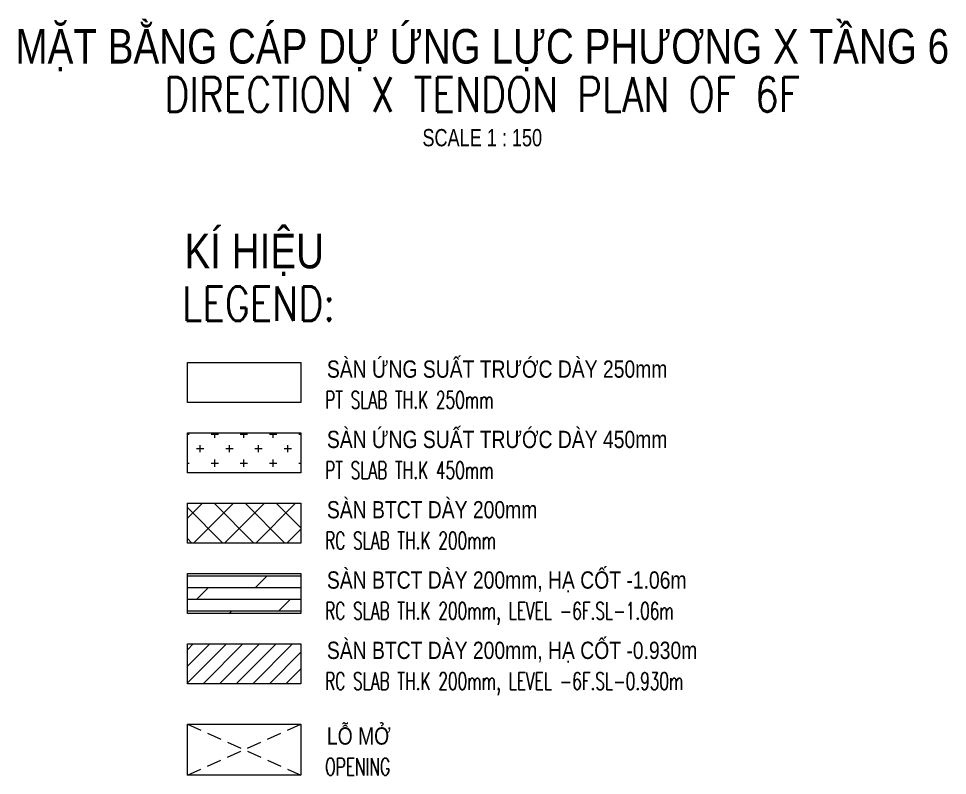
# Model space of a CAD drawing. Header units: millimetres. Extents: x 139404 to 589785, y -24714 to 48110.
# Drawn here: x 405625 to 425773, y -24714 to -8287 of the extents above; entities that cross this region are included whole.
import ezdxf
from ezdxf.enums import TextEntityAlignment as Align

# ---------------------------------------------------------------- set-up
doc = ezdxf.new("R2010")
doc.units = ezdxf.units.MM
doc.linetypes.add('DASHED2', pattern=[9.525, 6.35, -3.175])
for name, color, linetype, lineweight in [('NDC_S_ANNO', 7, 'Continuous', 20), ('NDC_S_ENG TEXT', 2, 'Continuous', 20), ('NDC_S_ENG TITLE', 3, 'Continuous', 20), ('NDC_S_HATCH MATERIAL', 8, 'Continuous', 13), ('NDC_S_OPENING', 9, 'DASHED2', 13), ('NDC_S_SLAB', 2, 'Continuous', 20), ('NDC_S_TEXT SYMBOL', 7, 'Continuous', 20), ('NDC_S_VN TEXT', 7, 'Continuous', 20), ('NDC_S_VN TITLE', 6, 'Continuous', 35)]:
    doc.layers.add(name, color=color, linetype=linetype, lineweight=lineweight)
doc.styles.add('$0$NDC_EN TXT', font='romans.shx', dxfattribs={"width": 0.8})
doc.styles.add('NDC_ANNO', font='', dxfattribs={"width": 0.8})
doc.styles.add('NDC_EN TXT', font='romans.shx', dxfattribs={"width": 0.8})
doc.styles.add('NDC_VIE TXT', font='arial.ttf', dxfattribs={"width": 0.8})
doc.styles.get('NDC_ANNO').set_extended_font_data('Dotum')

# ---------------------------------------------------------------- blocks, each defined once
blk = doc.blocks.new('Drawing name_symbol')
at = {"layer": 'NDC_S_ENG TITLE', "style": 'NDC_EN TXT', "width": 0.8}
blk.add_attdef('SECTDET1', text='', height=5, dxfattribs=at).set_placement((0, 1.01), align=Align.CENTER)
at = {"layer": 'NDC_S_TEXT SYMBOL', "lineweight": 25, "style": 'NDC_ANNO', "width": 0.8}
blk.add_attdef('SSCALE', text='', height=2.5, dxfattribs=at).set_placement((0, -4), align=Align.CENTER)
at = {"layer": 'NDC_S_VN TITLE', "style": 'NDC_VIE TXT', "width": 0.8}
blk.add_attdef('SECTDET2', text='', height=5, dxfattribs=at).set_placement((0, 7.97), align=Align.CENTER)

msp = doc.modelspace()

# ---------------------------------------------------------------- hatches: boundary and pattern name
at = {"layer": 'NDC_S_HATCH MATERIAL', "ltscale": 100}
h = msp.add_hatch(dxfattribs=at)
h.set_pattern_fill('CROSS', color=256, scale=50)
h.set_pattern_definition([(0, (205330.17, -9049.28), (317.5, 317.5), [158.75, -476.25]), (90, (205409.55, -9128.66), (-317.5, 317.5), [158.75, -476.25])])
h.paths.add_polyline_path([(409288, -17280.2), (409288, -18144.3), (411746.3, -18144.3), (411746.3, -17280.2)])
h = msp.add_hatch(dxfattribs=at)
h.set_pattern_fill('ANSI37', color=256, scale=150)
h.set_pattern_definition([(45, (213408, -14974.8), (-336.7596, 336.7596), []), (135, (213408, -14974.8), (-336.7596, -336.7596), [])])
h.paths.add_polyline_path([(409288, -18806.2), (409288, -19670.3), (411746.3, -19670.3), (411746.3, -18806.2)])
h = msp.add_hatch(dxfattribs=at)
h.set_pattern_fill('DOLMIT', color=256, scale=40)
h.set_pattern_definition([(0, (227373.4, 1210), (0, 254), []), (45, (227373.4, 1210), (-507.9997, 507.9997), [359.2102, -718.4205])])
h.paths.add_polyline_path([(409288, -20332.2), (411746.3, -20332.2), (411746.3, -21196.3), (409288, -21196.3)])
h = msp.add_hatch(dxfattribs=at)
h.set_pattern_fill('ANSI31', color=256, scale=80)
h.set_pattern_definition([(45, (227373.4, 1210), (-179.60512, 179.60512), [])])
h.paths.add_polyline_path([(411746.3, -21858.2), (409288, -21858.2), (409288, -22722.3), (411746.3, -22722.3)])

# ---------------------------------------------------------------- linework, layer by layer
at = {"layer": 'NDC_S_OPENING', "ltscale": 50}
for p, q in [((409288, -23599.2), (411746.3, -24707.4)), ((409288, -24707.4), (411746.3, -23599.2))]:
    msp.add_line(p, q, dxfattribs=at)
at = {"layer": 'NDC_S_SLAB'}
for points in [[(409288, -15754.2), (411746.3, -15754.2), (411746.3, -16618.3), (409288, -16618.3)], [(409288, -17280.2), (411746.3, -17280.2), (411746.3, -18144.3), (409288, -18144.3)], [(409288, -18806.2), (411746.3, -18806.2), (411746.3, -19670.3), (409288, -19670.3)], [(409288, -20332.2), (411746.3, -20332.2), (411746.3, -21196.3), (409288, -21196.3)], [(409288, -21858.2), (411746.3, -21858.2), (411746.3, -22722.3), (409288, -22722.3)], [(409288, -23599.2), (411746.3, -23599.2), (411746.3, -24707.4), (409288, -24707.4)]]:
    msp.add_lwpolyline(points, close=True, dxfattribs=at)

# ---------------------------------------------------------------- block references
at = {"layer": 'NDC_S_ANNO', "xscale": 150, "yscale": 150, "zscale": 150}
msp.add_blockref('Drawing name_symbol', (415683.2, -10459.1), dxfattribs=at).add_auto_attribs({'SECTDET1': 'DIRECTION X TENDON PLAN OF 6F', 'SECTDET2': 'MẶT BẰNG CÁP DỰ ỨNG LỰC PHƯƠNG X TẦNG 6', 'SSCALE': 'SCALE 1 : 150'})

# ---------------------------------------------------------------- texts
at = {"layer": 'NDC_S_ENG TEXT', "style": '$0$NDC_EN TXT'}
for s, height, width, p in [('LEGEND:', 750, 0.8, (409173.6, -14849.5)), ('PT SLAB TH.K 250mm', 375, 0.65, (412275.1, -16751)), ('PT SLAB TH.K 450mm', 375, 0.65, (412275.1, -18277)), ('RC SLAB TH.K 200mm', 375, 0.65, (412275.1, -19803)), ('RC SLAB TH.K 200mm, LEVEL -6F.SL-1.06m', 375, 0.65, (412275.1, -21329)), ('RC SLAB TH.K 200mm, LEVEL -6F.SL-0.930m', 375, 0.65, (412275.1, -22855)), ('OPENING', 375, 0.65, (412275.1, -24713.9))]:
    msp.add_text(s, height=height, dxfattribs=dict(at, width=width)).set_placement(p)
at = {"layer": 'NDC_S_VN TEXT', "style": 'NDC_VIE TXT', "width": 0.8}
msp.add_text('KÍ HIỆU', height=750, dxfattribs=at).set_placement((409223.8, -12958.4), align=Align.TOP_LEFT)
for s, p in [('SÀN ỨNG SUẤT TRƯỚC DÀY 250mm', (412313.4, -16082.2)), ('SÀN ỨNG SUẤT TRƯỚC DÀY 450mm', (412313.4, -17608.2)), ('SÀN BTCT DÀY 200mm', (412313.4, -19134.2)), ('SÀN BTCT DÀY 200mm, HẠ CỐT -1.06m', (412313.4, -20660.2)), ('SÀN BTCT DÀY 200mm, HẠ CỐT -0.930m', (412313.4, -22186.2)), ('LỖ MỞ', (412313.4, -24045.1))]:
    msp.add_text(s, height=375, dxfattribs=at).set_placement(p)

doc.saveas('drawing.dxf')
